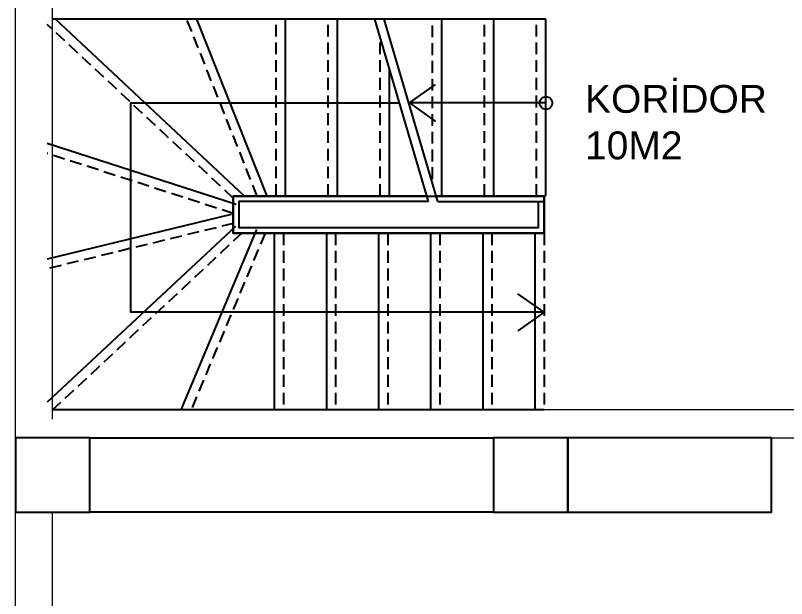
# Model space of a CAD drawing. Header units: millimetres. Extents: x 699029 to 727993, y 4486031 to 4516039.
# Drawn here: x 724915.8 to 725330.2, y 4488523.5 to 4488836.9 of the extents above; entities that cross this region are included whole.
import ezdxf

# ---------------------------------------------------------------- set-up
doc = ezdxf.new("R2010")
doc.units = ezdxf.units.MM
doc.linetypes.add('022_ATASEHIR MODERN_ABL_TASIYICI_110-120$0$HIDDEN', pattern=[9.525, 6.35, -3.175])
doc.linetypes.add('HIDDEN', pattern=[0.375, 0.25, -0.125])
for name, color, linetype in [('A-BA', 1, 'Continuous'), ('A-CELIK2', 155, 'Continuous'), ('A-MERDIVEN', 125, 'Continuous'), ('A-TEFRIS', 251, 'Continuous')]:
    doc.layers.add(name, color=color, linetype=linetype)
doc.layers.add('A-merdiven betonarme', color=41, linetype='HIDDEN', lineweight=9)
doc.layers.add('DBM_w_sld', color=111, linetype='Continuous', lineweight=20)
doc.layers.add('A-merdiven görünüş', color=253, linetype='Continuous', true_color=0x828282)
doc.styles.get("Standard").update_dxf_attribs({"font": 'arial.ttf'})

# ---------------------------------------------------------------- blocks, each defined once
blk = doc.blocks.new('merdiven')
at = {"layer": 'A-CELIK2'}
blk.add_lwpolyline([(11709.63, 754.96), (11709.63, 734.96), (11542.63, 734.96), (11542.63, 754.96)], close=True, dxfattribs=at)
at = {"layer": 'A-MERDIVEN', "color": 8, "linetype": '022_ATASEHIR MODERN_ABL_TASIYICI_110-120$0$HIDDEN', "true_color": 0x828282}
for p, q in [((11692.56, 754.96), (11732.33, 849.96)), ((11705.02, 754.96), (11806.7, 849.96)), ((11696.8, 734.96), (11734.58, 639.96)), ((11709.63, 736.13), (11809.63, 642.7))]:
    blk.add_line(p, q, dxfattribs=at)
at = {"layer": 'A-MERDIVEN', "color": 8, "linetype": 'ByBlock', "true_color": 0x828282}
for p, q in [((11697.17, 753.03), (11737.75, 849.96)), ((11708.44, 751.31), (11809.63, 845.86)), ((11691.42, 734.96), (11729.2, 639.96)), ((11703.56, 734.96), (11805.24, 639.96))]:
    blk.add_line(p, q, dxfattribs=at)
at = {"layer": 'A-MERDIVEN', "color": 8, "linetype": '022_ATASEHIR MODERN_ABL_TASIYICI_110-120$0$HIDDEN', "true_color": 0x828282}
for points in [[(11542.63, 754.96), (11542.63, 849.96)], [(11570.63, 754.96), (11570.63, 849.96)], [(11598.63, 754.96), (11598.63, 849.96)], [(11626.63, 754.96), (11626.63, 849.96)], [(11654.63, 754.96), (11654.63, 849.96)], [(11682.63, 754.96), (11682.63, 849.96)], [(11709.63, 749.73), (11809.63, 774.06)], [(11709.63, 744.36), (11809.63, 712.07)], [(11630.63, 734.96), (11630.63, 649.88)], [(11658.63, 734.96), (11658.63, 639.96)], [(11686.63, 734.96), (11686.63, 639.96)]]:
    blk.add_lwpolyline(points, dxfattribs=at)
at = {"layer": 'A-MERDIVEN', "color": 8, "linetype": 'ByBlock', "true_color": 0x828282}
for points in [[(11542.63, 849.96), (11806.7, 849.96)], [(11547.63, 754.96), (11547.63, 849.96)], [(11575.63, 754.96), (11575.63, 849.96)], [(11603.63, 754.96), (11603.63, 849.96)], [(11631.63, 754.96), (11631.63, 849.96)], [(11659.63, 754.96), (11659.63, 849.96)], [(11687.63, 754.96), (11687.63, 849.96)], [(11710.81, 744.87), (11809.63, 768.91)], [(11708.1, 739.6), (11809.63, 706.81)], [(11625.63, 734.96), (11625.63, 667.08)], [(11653.63, 734.96), (11653.63, 639.96)], [(11681.63, 734.96), (11681.63, 639.96)], [(11541.63, 639.96), (11806.7, 639.96)]]:
    blk.add_lwpolyline(points, dxfattribs=at)
at = {"layer": 'A-MERDIVEN'}
for points in [[(11542.63, 737.96), (11542.63, 734.96), (11600.63, 734.96)], [(11599.72, 737.96), (11551.63, 737.96), (11542.63, 737.96)], [(11599.72, 737.96), (11628.63, 639.96)], [(11604.72, 737.96), (11633.63, 639.96)], [(11615.01, 684.96), (11600.91, 694.95)], [(11541.63, 684.96), (11615.01, 684.96)], [(11615.01, 684.96), (11600.91, 674.98)]]:
    blk.add_lwpolyline(points, dxfattribs=at)
at = {"layer": 'A-MERDIVEN', "linetype": 'ByBlock'}
for points in [[(11541.63, 734.96), (11541.63, 639.96)], [(11569.63, 734.96), (11569.63, 639.96)], [(11597.63, 734.96), (11597.63, 639.96)]]:
    blk.add_lwpolyline(points, dxfattribs=at)
at = {"layer": 'A-MERDIVEN', "linetype": '022_ATASEHIR MODERN_ABL_TASIYICI_110-120$0$HIDDEN'}
for points in [[(11546.63, 734.96), (11546.63, 639.96)], [(11574.63, 734.96), (11574.63, 639.96)], [(11602.63, 725.86), (11602.63, 639.96)]]:
    blk.add_lwpolyline(points, dxfattribs=at)
at = {"layer": 'A-MERDIVEN'}
for centre in [(11541.63, 684.96), (11541.63, 684.97)]:
    blk.add_circle(centre, 3.41, dxfattribs=at)
at = {"layer": 'A-merdiven betonarme', "color": 8, "linetype": '022_ATASEHIR MODERN_ABL_TASIYICI_110-120$0$HIDDEN', "true_color": 0x828282}
blk.add_lwpolyline([(11625.63, 650.13), (11625.63, 649.88)], dxfattribs=at)
at = {"layer": 'A-merdiven görünüş'}
for points in [[(11542.63, 797.46), (11556.74, 807.45)], [(11542.63, 797.46), (11556.74, 787.48)], [(11542.63, 797.46), (11764.63, 797.46), (11764.63, 684.96), (11621, 684.96)], [(11605.63, 734.96), (11709.63, 734.96), (11709.63, 754.96), (11542.63, 754.96), (11542.63, 737.96)], [(11604.72, 737.96), (11706.63, 737.96), (11706.63, 751.96), (11545.63, 751.96), (11545.63, 737.96)]]:
    blk.add_lwpolyline(points, dxfattribs=at)

msp = doc.modelspace()

# ---------------------------------------------------------------- linework, layer by layer
at = {"layer": 'A-BA', "ltscale": 10}
for points in [[(724915.8, 4488569.86), (724955.8, 4488569.86), (724955.8, 4488609.86), (724915.8, 4488609.86)], [(725172.65, 4488569.86), (725212.65, 4488569.86), (725212.65, 4488609.86), (725172.65, 4488609.86)]]:
    msp.add_lwpolyline(points, close=True, dxfattribs=at)
at = {"layer": 'A-TEFRIS'}
for points in [[(725172.65, 4488569.86), (724955.8, 4488569.86), (724955.8, 4488609.86), (725172.65, 4488609.86)], [(725212.65, 4488569.86), (725322.07, 4488569.86), (725322.07, 4488609.86), (725212.65, 4488609.86)]]:
    msp.add_lwpolyline(points, close=True, dxfattribs=at)
at = {"layer": 'DBM_w_sld'}
for points in [[(724875.8, 4488015.6), (724915.8, 4488015.6), (724915.8, 4489065.6), (724197.21, 4489065.6)], [(724955.8, 4488015.6), (724915.8, 4488015.6), (724915.8, 4489065.6), (725634.39, 4489065.6)], [(724935.8, 4488619.86), (724935.8, 4489025.6)], [(725394.98, 4488624.86), (724935.8, 4488624.86)], [(724935.8, 4488609.86), (725394.98, 4488609.86)], [(724935.8, 4488055.6), (724935.8, 4488569.86)]]:
    msp.add_lwpolyline(points, dxfattribs=at)

# ---------------------------------------------------------------- block references
at = {"color": 5, "lineweight": 53, "rotation": 180}
msp.add_blockref('merdiven', (736742.5, 4489474.83), dxfattribs=at)

# ---------------------------------------------------------------- texts
at = {"color": 5, "lineweight": 53, "insert": (725221.84, 4488799.6), "char_height": 15, "attachment_point": 1}
msp.add_mtext_dynamic_manual_height_columns('{\\C7;KORİDOR\\P10M2}', width=2900.1629, gutter_width=75, heights=[-43.53], dxfattribs=at)

doc.saveas('drawing.dxf')
